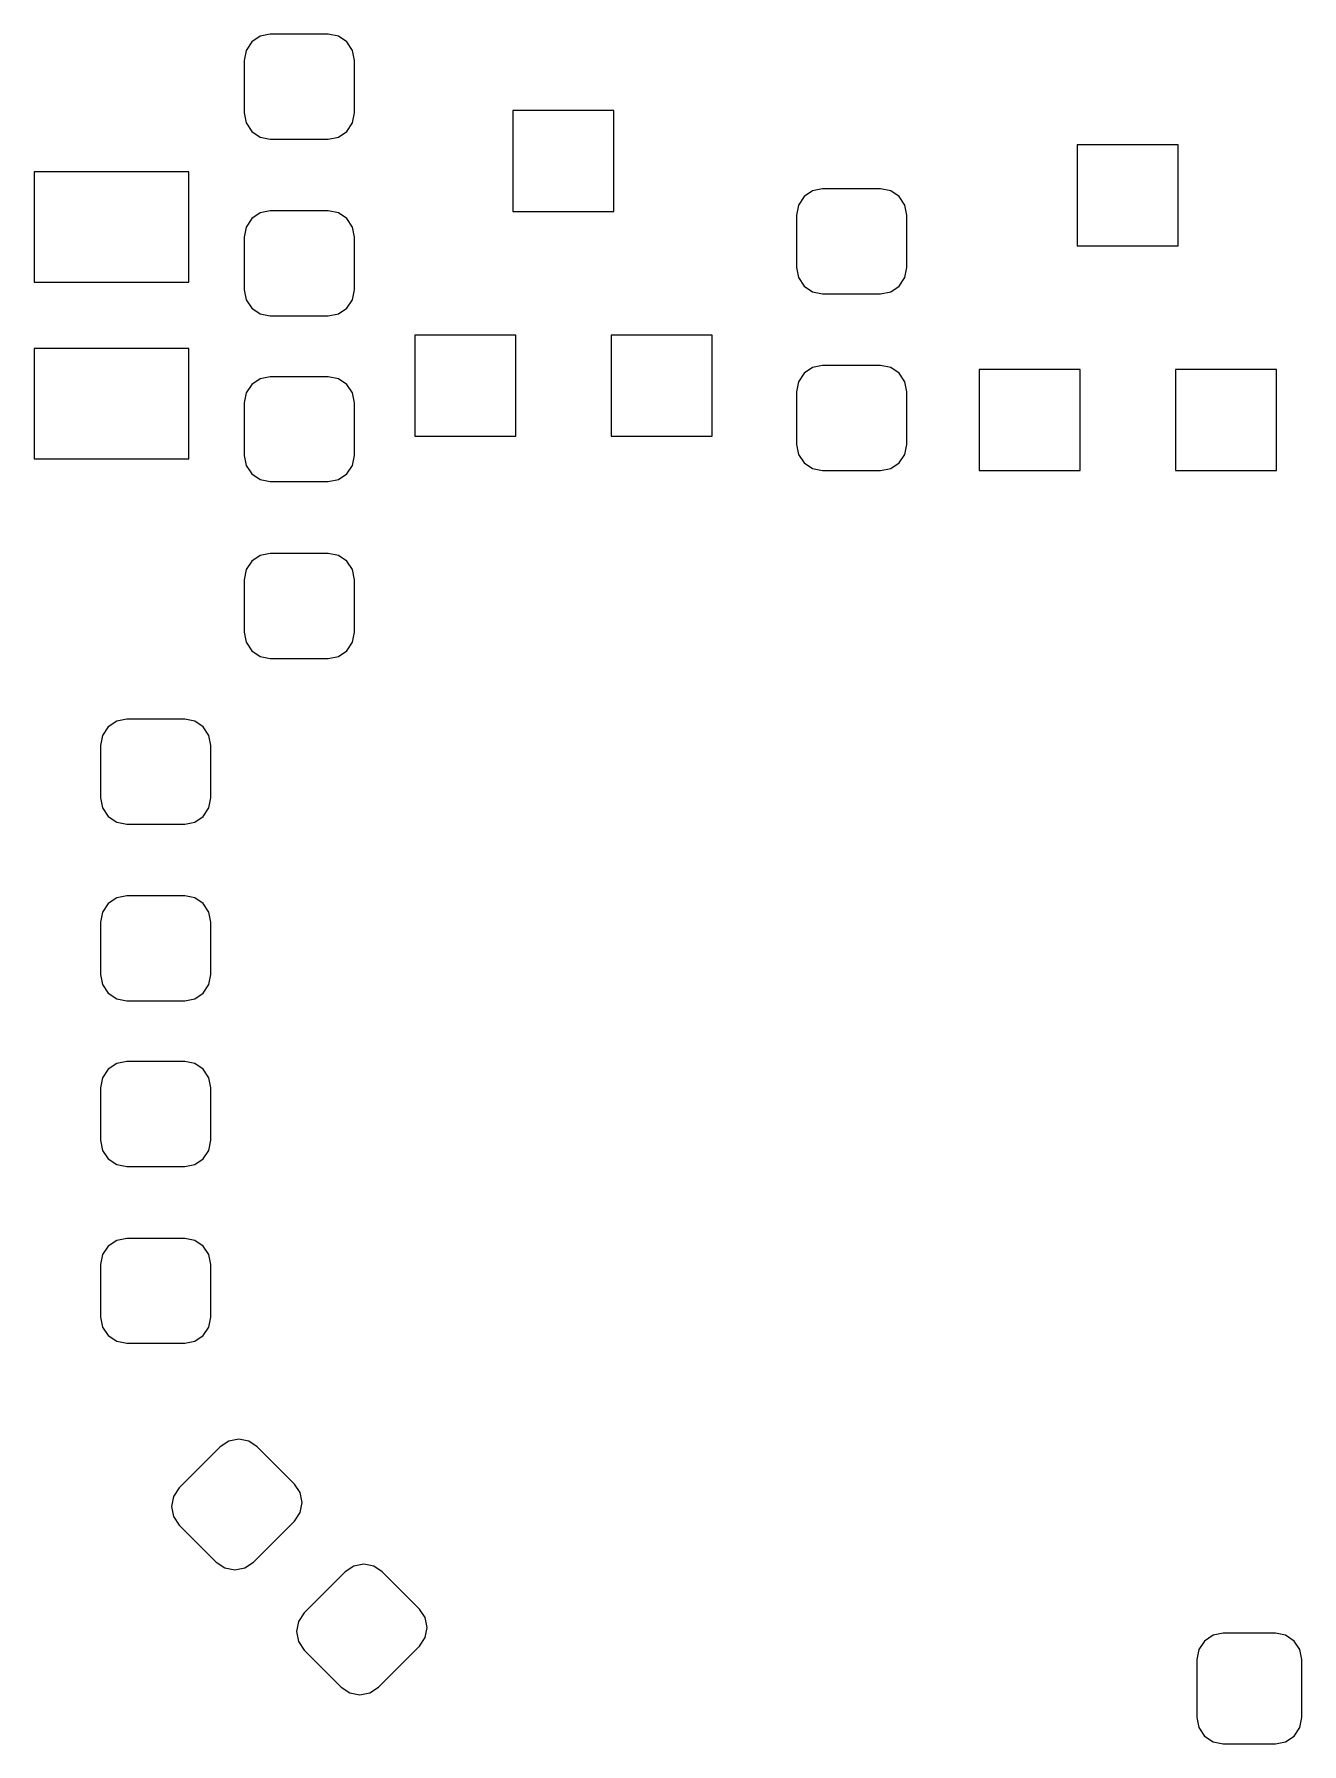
# Model space of a CAD drawing. Header units: millimetres. Extents: x -50 to 46, y -112 to 132.
# Drawn here: x 10.67 to 22.15, y 51.61 to 67.09 of the extents above; entities that cross this region are included whole.
import ezdxf

# ---------------------------------------------------------------- set-up
doc = ezdxf.new("R2010")
doc.units = ezdxf.units.MM
doc.header["$MEASUREMENT"] = 0
doc.layers.add('Layer 1', color=7, linetype='Continuous')

msp = doc.modelspace()

# ---------------------------------------------------------------- linework, layer by layer
at = {"layer": 'Layer 1', "lineweight": 9}
for points, knots in [([(13.3351, 67.0887), (13.3351, 67.0887), (13.426, 67.0706), (13.426, 67.0706), (13.426, 67.0706), (13.426, 67.0706), (13.503, 67.0191), (13.503, 67.0191), (13.503, 67.0191), (13.503, 67.0191), (13.5545, 66.9421), (13.5545, 66.9421), (13.5545, 66.9421), (13.5545, 66.9421), (13.5726, 66.8512), (13.5726, 66.8512), (13.5726, 66.8512), (13.5726, 66.8512), (13.5726, 66.3762), (13.5726, 66.3762), (13.5726, 66.3762), (13.5726, 66.3762), (13.5545, 66.2853), (13.5545, 66.2853), (13.5545, 66.2853), (13.5545, 66.2853), (13.503, 66.2083), (13.503, 66.2083), (13.503, 66.2083), (13.503, 66.2083), (13.426, 66.1568), (13.426, 66.1568), (13.426, 66.1568), (13.426, 66.1568), (13.3351, 66.1387), (13.3351, 66.1387), (13.3351, 66.1387), (13.3351, 66.1387), (12.8101, 66.1387), (12.8101, 66.1387), (12.8101, 66.1387), (12.8101, 66.1387), (12.7192, 66.1568), (12.7192, 66.1568), (12.7192, 66.1568), (12.7192, 66.1568), (12.6422, 66.2083), (12.6422, 66.2083), (12.6422, 66.2083), (12.6422, 66.2083), (12.5907, 66.2853), (12.5907, 66.2853), (12.5907, 66.2853), (12.5907, 66.2853), (12.5726, 66.3762), (12.5726, 66.3762), (12.5726, 66.3762), (12.5726, 66.3762), (12.5726, 66.8512), (12.5726, 66.8512), (12.5726, 66.8512), (12.5726, 66.8512), (12.5907, 66.9421), (12.5907, 66.9421), (12.5907, 66.9421), (12.5907, 66.9421), (12.6422, 67.0191), (12.6422, 67.0191), (12.6422, 67.0191), (12.6422, 67.0191), (12.7192, 67.0706), (12.7192, 67.0706), (12.7192, 67.0706), (12.7192, 67.0706), (12.8101, 67.0887), (12.8101, 67.0887), (12.8101, 67.0887), (12.8101, 67.0887), (13.3351, 67.0887), (13.3351, 67.0887)], [0, 0, 0, 0, 0.047619, 0.047619, 0.047619, 0.047619, 0.0952381, 0.0952381, 0.0952381, 0.0952381, 0.1428571, 0.1428571, 0.1428571, 0.1428571, 0.1904762, 0.1904762, 0.1904762, 0.1904762, 0.2380952, 0.2380952, 0.2380952, 0.2380952, 0.2857143, 0.2857143, 0.2857143, 0.2857143, 0.3333333, 0.3333333, 0.3333333, 0.3333333, 0.3809524, 0.3809524, 0.3809524, 0.3809524, 0.4285714, 0.4285714, 0.4285714, 0.4285714, 0.4761905, 0.4761905, 0.4761905, 0.4761905, 0.5238095, 0.5238095, 0.5238095, 0.5238095, 0.5714286, 0.5714286, 0.5714286, 0.5714286, 0.6190476, 0.6190476, 0.6190476, 0.6190476, 0.6666667, 0.6666667, 0.6666667, 0.6666667, 0.7142857, 0.7142857, 0.7142857, 0.7142857, 0.7619048, 0.7619048, 0.7619048, 0.7619048, 0.8095238, 0.8095238, 0.8095238, 0.8095238, 0.8571429, 0.8571429, 0.8571429, 0.8571429, 0.9047619, 0.9047619, 0.9047619, 0.9047619, 1, 1, 1, 1]), ([(15.9212, 66.3973), (15.9212, 66.3973), (15.9212, 65.4829), (15.9212, 65.4829), (15.9212, 65.4829), (15.9212, 65.4829), (15.0068, 65.4829), (15.0068, 65.4829), (15.0068, 65.4829), (15.0068, 65.4829), (15.0068, 66.3973), (15.0068, 66.3973), (15.0068, 66.3973), (15.0068, 66.3973), (15.9212, 66.3973), (15.9212, 66.3973)], [0, 0, 0, 0, 0.2, 0.2, 0.2, 0.2, 0.4, 0.4, 0.4, 0.4, 0.6, 0.6, 0.6, 0.6, 1, 1, 1, 1]), ([(21.0298, 66.0869), (21.0298, 66.0869), (21.0298, 65.1725), (21.0298, 65.1725), (21.0298, 65.1725), (21.0298, 65.1725), (20.1154, 65.1725), (20.1154, 65.1725), (20.1154, 65.1725), (20.1154, 65.1725), (20.1154, 66.0869), (20.1154, 66.0869), (20.1154, 66.0869), (20.1154, 66.0869), (21.0298, 66.0869), (21.0298, 66.0869)], [0, 0, 0, 0, 0.2, 0.2, 0.2, 0.2, 0.4, 0.4, 0.4, 0.4, 0.6, 0.6, 0.6, 0.6, 1, 1, 1, 1]), ([(12.0725, 65.8435), (12.0725, 65.8435), (12.0725, 64.8435), (12.0725, 64.8435), (12.0725, 64.8435), (12.0725, 64.8435), (10.6725, 64.8435), (10.6725, 64.8435), (10.6725, 64.8435), (10.6725, 64.8435), (10.6725, 65.8435), (10.6725, 65.8435), (10.6725, 65.8435), (10.6725, 65.8435), (12.0725, 65.8435), (12.0725, 65.8435)], [0, 0, 0, 0, 0.2, 0.2, 0.2, 0.2, 0.4, 0.4, 0.4, 0.4, 0.6, 0.6, 0.6, 0.6, 1, 1, 1, 1]), ([(17.8101, 64.7387), (17.8101, 64.7387), (17.7192, 64.7568), (17.7192, 64.7568), (17.7192, 64.7568), (17.7192, 64.7568), (17.6422, 64.8083), (17.6422, 64.8083), (17.6422, 64.8083), (17.6422, 64.8083), (17.5907, 64.8853), (17.5907, 64.8853), (17.5907, 64.8853), (17.5907, 64.8853), (17.5726, 64.9762), (17.5726, 64.9762), (17.5726, 64.9762), (17.5726, 64.9762), (17.5726, 65.4512), (17.5726, 65.4512), (17.5726, 65.4512), (17.5726, 65.4512), (17.5907, 65.5421), (17.5907, 65.5421), (17.5907, 65.5421), (17.5907, 65.5421), (17.6422, 65.6191), (17.6422, 65.6191), (17.6422, 65.6191), (17.6422, 65.6191), (17.7192, 65.6706), (17.7192, 65.6706), (17.7192, 65.6706), (17.7192, 65.6706), (17.8101, 65.6887), (17.8101, 65.6887), (17.8101, 65.6887), (17.8101, 65.6887), (18.3351, 65.6887), (18.3351, 65.6887), (18.3351, 65.6887), (18.3351, 65.6887), (18.426, 65.6706), (18.426, 65.6706), (18.426, 65.6706), (18.426, 65.6706), (18.503, 65.6191), (18.503, 65.6191), (18.503, 65.6191), (18.503, 65.6191), (18.5545, 65.5421), (18.5545, 65.5421), (18.5545, 65.5421), (18.5545, 65.5421), (18.5726, 65.4512), (18.5726, 65.4512), (18.5726, 65.4512), (18.5726, 65.4512), (18.5726, 64.9762), (18.5726, 64.9762), (18.5726, 64.9762), (18.5726, 64.9762), (18.5545, 64.8853), (18.5545, 64.8853), (18.5545, 64.8853), (18.5545, 64.8853), (18.503, 64.8083), (18.503, 64.8083), (18.503, 64.8083), (18.503, 64.8083), (18.426, 64.7568), (18.426, 64.7568), (18.426, 64.7568), (18.426, 64.7568), (18.3351, 64.7387), (18.3351, 64.7387), (18.3351, 64.7387), (18.3351, 64.7387), (17.8101, 64.7387), (17.8101, 64.7387)], [0, 0, 0, 0, 0.047619, 0.047619, 0.047619, 0.047619, 0.0952381, 0.0952381, 0.0952381, 0.0952381, 0.1428571, 0.1428571, 0.1428571, 0.1428571, 0.1904762, 0.1904762, 0.1904762, 0.1904762, 0.2380952, 0.2380952, 0.2380952, 0.2380952, 0.2857143, 0.2857143, 0.2857143, 0.2857143, 0.3333333, 0.3333333, 0.3333333, 0.3333333, 0.3809524, 0.3809524, 0.3809524, 0.3809524, 0.4285714, 0.4285714, 0.4285714, 0.4285714, 0.4761905, 0.4761905, 0.4761905, 0.4761905, 0.5238095, 0.5238095, 0.5238095, 0.5238095, 0.5714286, 0.5714286, 0.5714286, 0.5714286, 0.6190476, 0.6190476, 0.6190476, 0.6190476, 0.6666667, 0.6666667, 0.6666667, 0.6666667, 0.7142857, 0.7142857, 0.7142857, 0.7142857, 0.7619048, 0.7619048, 0.7619048, 0.7619048, 0.8095238, 0.8095238, 0.8095238, 0.8095238, 0.8571429, 0.8571429, 0.8571429, 0.8571429, 0.9047619, 0.9047619, 0.9047619, 0.9047619, 1, 1, 1, 1]), ([(13.3351, 65.4887), (13.3351, 65.4887), (13.426, 65.4706), (13.426, 65.4706), (13.426, 65.4706), (13.426, 65.4706), (13.503, 65.4191), (13.503, 65.4191), (13.503, 65.4191), (13.503, 65.4191), (13.5545, 65.3421), (13.5545, 65.3421), (13.5545, 65.3421), (13.5545, 65.3421), (13.5726, 65.2512), (13.5726, 65.2512), (13.5726, 65.2512), (13.5726, 65.2512), (13.5726, 64.7762), (13.5726, 64.7762), (13.5726, 64.7762), (13.5726, 64.7762), (13.5545, 64.6853), (13.5545, 64.6853), (13.5545, 64.6853), (13.5545, 64.6853), (13.503, 64.6083), (13.503, 64.6083), (13.503, 64.6083), (13.503, 64.6083), (13.426, 64.5568), (13.426, 64.5568), (13.426, 64.5568), (13.426, 64.5568), (13.3351, 64.5387), (13.3351, 64.5387), (13.3351, 64.5387), (13.3351, 64.5387), (12.8101, 64.5387), (12.8101, 64.5387), (12.8101, 64.5387), (12.8101, 64.5387), (12.7192, 64.5568), (12.7192, 64.5568), (12.7192, 64.5568), (12.7192, 64.5568), (12.6422, 64.6083), (12.6422, 64.6083), (12.6422, 64.6083), (12.6422, 64.6083), (12.5907, 64.6853), (12.5907, 64.6853), (12.5907, 64.6853), (12.5907, 64.6853), (12.5726, 64.7762), (12.5726, 64.7762), (12.5726, 64.7762), (12.5726, 64.7762), (12.5726, 65.2512), (12.5726, 65.2512), (12.5726, 65.2512), (12.5726, 65.2512), (12.5907, 65.3421), (12.5907, 65.3421), (12.5907, 65.3421), (12.5907, 65.3421), (12.6422, 65.4191), (12.6422, 65.4191), (12.6422, 65.4191), (12.6422, 65.4191), (12.7192, 65.4706), (12.7192, 65.4706), (12.7192, 65.4706), (12.7192, 65.4706), (12.8101, 65.4887), (12.8101, 65.4887), (12.8101, 65.4887), (12.8101, 65.4887), (13.3351, 65.4887), (13.3351, 65.4887)], [0, 0, 0, 0, 0.047619, 0.047619, 0.047619, 0.047619, 0.0952381, 0.0952381, 0.0952381, 0.0952381, 0.1428571, 0.1428571, 0.1428571, 0.1428571, 0.1904762, 0.1904762, 0.1904762, 0.1904762, 0.2380952, 0.2380952, 0.2380952, 0.2380952, 0.2857143, 0.2857143, 0.2857143, 0.2857143, 0.3333333, 0.3333333, 0.3333333, 0.3333333, 0.3809524, 0.3809524, 0.3809524, 0.3809524, 0.4285714, 0.4285714, 0.4285714, 0.4285714, 0.4761905, 0.4761905, 0.4761905, 0.4761905, 0.5238095, 0.5238095, 0.5238095, 0.5238095, 0.5714286, 0.5714286, 0.5714286, 0.5714286, 0.6190476, 0.6190476, 0.6190476, 0.6190476, 0.6666667, 0.6666667, 0.6666667, 0.6666667, 0.7142857, 0.7142857, 0.7142857, 0.7142857, 0.7619048, 0.7619048, 0.7619048, 0.7619048, 0.8095238, 0.8095238, 0.8095238, 0.8095238, 0.8571429, 0.8571429, 0.8571429, 0.8571429, 0.9047619, 0.9047619, 0.9047619, 0.9047619, 1, 1, 1, 1]), ([(12.0725, 64.2435), (12.0725, 64.2435), (12.0725, 63.2435), (12.0725, 63.2435), (12.0725, 63.2435), (12.0725, 63.2435), (10.6725, 63.2435), (10.6725, 63.2435), (10.6725, 63.2435), (10.6725, 63.2435), (10.6725, 64.2435), (10.6725, 64.2435), (10.6725, 64.2435), (10.6725, 64.2435), (12.0725, 64.2435), (12.0725, 64.2435)], [0, 0, 0, 0, 0.2, 0.2, 0.2, 0.2, 0.4, 0.4, 0.4, 0.4, 0.6, 0.6, 0.6, 0.6, 1, 1, 1, 1]), ([(15.0322, 64.3653), (15.0322, 64.3653), (15.0322, 63.4509), (15.0322, 63.4509), (15.0322, 63.4509), (15.0322, 63.4509), (14.1178, 63.4509), (14.1178, 63.4509), (14.1178, 63.4509), (14.1178, 63.4509), (14.1178, 64.3653), (14.1178, 64.3653), (14.1178, 64.3653), (14.1178, 64.3653), (15.0322, 64.3653), (15.0322, 64.3653)], [0, 0, 0, 0, 0.2, 0.2, 0.2, 0.2, 0.4, 0.4, 0.4, 0.4, 0.6, 0.6, 0.6, 0.6, 1, 1, 1, 1]), ([(16.8102, 64.3653), (16.8102, 64.3653), (16.8102, 63.4509), (16.8102, 63.4509), (16.8102, 63.4509), (16.8102, 63.4509), (15.8958, 63.4509), (15.8958, 63.4509), (15.8958, 63.4509), (15.8958, 63.4509), (15.8958, 64.3653), (15.8958, 64.3653), (15.8958, 64.3653), (15.8958, 64.3653), (16.8102, 64.3653), (16.8102, 64.3653)], [0, 0, 0, 0, 0.2, 0.2, 0.2, 0.2, 0.4, 0.4, 0.4, 0.4, 0.6, 0.6, 0.6, 0.6, 1, 1, 1, 1]), ([(17.8101, 63.1387), (17.8101, 63.1387), (17.7192, 63.1568), (17.7192, 63.1568), (17.7192, 63.1568), (17.7192, 63.1568), (17.6422, 63.2083), (17.6422, 63.2083), (17.6422, 63.2083), (17.6422, 63.2083), (17.5907, 63.2853), (17.5907, 63.2853), (17.5907, 63.2853), (17.5907, 63.2853), (17.5726, 63.3762), (17.5726, 63.3762), (17.5726, 63.3762), (17.5726, 63.3762), (17.5726, 63.8512), (17.5726, 63.8512), (17.5726, 63.8512), (17.5726, 63.8512), (17.5907, 63.9421), (17.5907, 63.9421), (17.5907, 63.9421), (17.5907, 63.9421), (17.6422, 64.0191), (17.6422, 64.0191), (17.6422, 64.0191), (17.6422, 64.0191), (17.7192, 64.0706), (17.7192, 64.0706), (17.7192, 64.0706), (17.7192, 64.0706), (17.8101, 64.0887), (17.8101, 64.0887), (17.8101, 64.0887), (17.8101, 64.0887), (18.3351, 64.0887), (18.3351, 64.0887), (18.3351, 64.0887), (18.3351, 64.0887), (18.426, 64.0706), (18.426, 64.0706), (18.426, 64.0706), (18.426, 64.0706), (18.503, 64.0191), (18.503, 64.0191), (18.503, 64.0191), (18.503, 64.0191), (18.5545, 63.9421), (18.5545, 63.9421), (18.5545, 63.9421), (18.5545, 63.9421), (18.5726, 63.8512), (18.5726, 63.8512), (18.5726, 63.8512), (18.5726, 63.8512), (18.5726, 63.3762), (18.5726, 63.3762), (18.5726, 63.3762), (18.5726, 63.3762), (18.5545, 63.2853), (18.5545, 63.2853), (18.5545, 63.2853), (18.5545, 63.2853), (18.503, 63.2083), (18.503, 63.2083), (18.503, 63.2083), (18.503, 63.2083), (18.426, 63.1568), (18.426, 63.1568), (18.426, 63.1568), (18.426, 63.1568), (18.3351, 63.1387), (18.3351, 63.1387), (18.3351, 63.1387), (18.3351, 63.1387), (17.8101, 63.1387), (17.8101, 63.1387)], [0, 0, 0, 0, 0.047619, 0.047619, 0.047619, 0.047619, 0.0952381, 0.0952381, 0.0952381, 0.0952381, 0.1428571, 0.1428571, 0.1428571, 0.1428571, 0.1904762, 0.1904762, 0.1904762, 0.1904762, 0.2380952, 0.2380952, 0.2380952, 0.2380952, 0.2857143, 0.2857143, 0.2857143, 0.2857143, 0.3333333, 0.3333333, 0.3333333, 0.3333333, 0.3809524, 0.3809524, 0.3809524, 0.3809524, 0.4285714, 0.4285714, 0.4285714, 0.4285714, 0.4761905, 0.4761905, 0.4761905, 0.4761905, 0.5238095, 0.5238095, 0.5238095, 0.5238095, 0.5714286, 0.5714286, 0.5714286, 0.5714286, 0.6190476, 0.6190476, 0.6190476, 0.6190476, 0.6666667, 0.6666667, 0.6666667, 0.6666667, 0.7142857, 0.7142857, 0.7142857, 0.7142857, 0.7619048, 0.7619048, 0.7619048, 0.7619048, 0.8095238, 0.8095238, 0.8095238, 0.8095238, 0.8571429, 0.8571429, 0.8571429, 0.8571429, 0.9047619, 0.9047619, 0.9047619, 0.9047619, 1, 1, 1, 1]), ([(12.8101, 63.0387), (12.8101, 63.0387), (12.7192, 63.0568), (12.7192, 63.0568), (12.7192, 63.0568), (12.7192, 63.0568), (12.6422, 63.1083), (12.6422, 63.1083), (12.6422, 63.1083), (12.6422, 63.1083), (12.5907, 63.1853), (12.5907, 63.1853), (12.5907, 63.1853), (12.5907, 63.1853), (12.5726, 63.2762), (12.5726, 63.2762), (12.5726, 63.2762), (12.5726, 63.2762), (12.5726, 63.7512), (12.5726, 63.7512), (12.5726, 63.7512), (12.5726, 63.7512), (12.5907, 63.8421), (12.5907, 63.8421), (12.5907, 63.8421), (12.5907, 63.8421), (12.6422, 63.9191), (12.6422, 63.9191), (12.6422, 63.9191), (12.6422, 63.9191), (12.7192, 63.9706), (12.7192, 63.9706), (12.7192, 63.9706), (12.7192, 63.9706), (12.8101, 63.9887), (12.8101, 63.9887), (12.8101, 63.9887), (12.8101, 63.9887), (13.3351, 63.9887), (13.3351, 63.9887), (13.3351, 63.9887), (13.3351, 63.9887), (13.426, 63.9706), (13.426, 63.9706), (13.426, 63.9706), (13.426, 63.9706), (13.503, 63.9191), (13.503, 63.9191), (13.503, 63.9191), (13.503, 63.9191), (13.5545, 63.8421), (13.5545, 63.8421), (13.5545, 63.8421), (13.5545, 63.8421), (13.5726, 63.7512), (13.5726, 63.7512), (13.5726, 63.7512), (13.5726, 63.7512), (13.5726, 63.2762), (13.5726, 63.2762), (13.5726, 63.2762), (13.5726, 63.2762), (13.5545, 63.1853), (13.5545, 63.1853), (13.5545, 63.1853), (13.5545, 63.1853), (13.503, 63.1083), (13.503, 63.1083), (13.503, 63.1083), (13.503, 63.1083), (13.426, 63.0568), (13.426, 63.0568), (13.426, 63.0568), (13.426, 63.0568), (13.3351, 63.0387), (13.3351, 63.0387), (13.3351, 63.0387), (13.3351, 63.0387), (12.8101, 63.0387), (12.8101, 63.0387)], [0, 0, 0, 0, 0.047619, 0.047619, 0.047619, 0.047619, 0.0952381, 0.0952381, 0.0952381, 0.0952381, 0.1428571, 0.1428571, 0.1428571, 0.1428571, 0.1904762, 0.1904762, 0.1904762, 0.1904762, 0.2380952, 0.2380952, 0.2380952, 0.2380952, 0.2857143, 0.2857143, 0.2857143, 0.2857143, 0.3333333, 0.3333333, 0.3333333, 0.3333333, 0.3809524, 0.3809524, 0.3809524, 0.3809524, 0.4285714, 0.4285714, 0.4285714, 0.4285714, 0.4761905, 0.4761905, 0.4761905, 0.4761905, 0.5238095, 0.5238095, 0.5238095, 0.5238095, 0.5714286, 0.5714286, 0.5714286, 0.5714286, 0.6190476, 0.6190476, 0.6190476, 0.6190476, 0.6666667, 0.6666667, 0.6666667, 0.6666667, 0.7142857, 0.7142857, 0.7142857, 0.7142857, 0.7619048, 0.7619048, 0.7619048, 0.7619048, 0.8095238, 0.8095238, 0.8095238, 0.8095238, 0.8571429, 0.8571429, 0.8571429, 0.8571429, 0.9047619, 0.9047619, 0.9047619, 0.9047619, 1, 1, 1, 1]), ([(20.1408, 64.0549), (20.1408, 64.0549), (20.1408, 63.1405), (20.1408, 63.1405), (20.1408, 63.1405), (20.1408, 63.1405), (19.2264, 63.1405), (19.2264, 63.1405), (19.2264, 63.1405), (19.2264, 63.1405), (19.2264, 64.0549), (19.2264, 64.0549), (19.2264, 64.0549), (19.2264, 64.0549), (20.1408, 64.0549), (20.1408, 64.0549)], [0, 0, 0, 0, 0.2, 0.2, 0.2, 0.2, 0.4, 0.4, 0.4, 0.4, 0.6, 0.6, 0.6, 0.6, 1, 1, 1, 1]), ([(21.9188, 64.0549), (21.9188, 64.0549), (21.9188, 63.1405), (21.9188, 63.1405), (21.9188, 63.1405), (21.9188, 63.1405), (21.0044, 63.1405), (21.0044, 63.1405), (21.0044, 63.1405), (21.0044, 63.1405), (21.0044, 64.0549), (21.0044, 64.0549), (21.0044, 64.0549), (21.0044, 64.0549), (21.9188, 64.0549), (21.9188, 64.0549)], [0, 0, 0, 0, 0.2, 0.2, 0.2, 0.2, 0.4, 0.4, 0.4, 0.4, 0.6, 0.6, 0.6, 0.6, 1, 1, 1, 1]), ([(12.8101, 61.4387), (12.8101, 61.4387), (12.7192, 61.4568), (12.7192, 61.4568), (12.7192, 61.4568), (12.7192, 61.4568), (12.6422, 61.5083), (12.6422, 61.5083), (12.6422, 61.5083), (12.6422, 61.5083), (12.5907, 61.5853), (12.5907, 61.5853), (12.5907, 61.5853), (12.5907, 61.5853), (12.5726, 61.6762), (12.5726, 61.6762), (12.5726, 61.6762), (12.5726, 61.6762), (12.5726, 62.1512), (12.5726, 62.1512), (12.5726, 62.1512), (12.5726, 62.1512), (12.5907, 62.2421), (12.5907, 62.2421), (12.5907, 62.2421), (12.5907, 62.2421), (12.6422, 62.3191), (12.6422, 62.3191), (12.6422, 62.3191), (12.6422, 62.3191), (12.7192, 62.3706), (12.7192, 62.3706), (12.7192, 62.3706), (12.7192, 62.3706), (12.8101, 62.3887), (12.8101, 62.3887), (12.8101, 62.3887), (12.8101, 62.3887), (13.3351, 62.3887), (13.3351, 62.3887), (13.3351, 62.3887), (13.3351, 62.3887), (13.426, 62.3706), (13.426, 62.3706), (13.426, 62.3706), (13.426, 62.3706), (13.503, 62.3191), (13.503, 62.3191), (13.503, 62.3191), (13.503, 62.3191), (13.5545, 62.2421), (13.5545, 62.2421), (13.5545, 62.2421), (13.5545, 62.2421), (13.5726, 62.1512), (13.5726, 62.1512), (13.5726, 62.1512), (13.5726, 62.1512), (13.5726, 61.6762), (13.5726, 61.6762), (13.5726, 61.6762), (13.5726, 61.6762), (13.5545, 61.5853), (13.5545, 61.5853), (13.5545, 61.5853), (13.5545, 61.5853), (13.503, 61.5083), (13.503, 61.5083), (13.503, 61.5083), (13.503, 61.5083), (13.426, 61.4568), (13.426, 61.4568), (13.426, 61.4568), (13.426, 61.4568), (13.3351, 61.4387), (13.3351, 61.4387), (13.3351, 61.4387), (13.3351, 61.4387), (12.8101, 61.4387), (12.8101, 61.4387)], [0, 0, 0, 0, 0.047619, 0.047619, 0.047619, 0.047619, 0.0952381, 0.0952381, 0.0952381, 0.0952381, 0.1428571, 0.1428571, 0.1428571, 0.1428571, 0.1904762, 0.1904762, 0.1904762, 0.1904762, 0.2380952, 0.2380952, 0.2380952, 0.2380952, 0.2857143, 0.2857143, 0.2857143, 0.2857143, 0.3333333, 0.3333333, 0.3333333, 0.3333333, 0.3809524, 0.3809524, 0.3809524, 0.3809524, 0.4285714, 0.4285714, 0.4285714, 0.4285714, 0.4761905, 0.4761905, 0.4761905, 0.4761905, 0.5238095, 0.5238095, 0.5238095, 0.5238095, 0.5714286, 0.5714286, 0.5714286, 0.5714286, 0.6190476, 0.6190476, 0.6190476, 0.6190476, 0.6666667, 0.6666667, 0.6666667, 0.6666667, 0.7142857, 0.7142857, 0.7142857, 0.7142857, 0.7619048, 0.7619048, 0.7619048, 0.7619048, 0.8095238, 0.8095238, 0.8095238, 0.8095238, 0.8571429, 0.8571429, 0.8571429, 0.8571429, 0.9047619, 0.9047619, 0.9047619, 0.9047619, 1, 1, 1, 1]), ([(12.0351, 60.8887), (12.0351, 60.8887), (12.126, 60.8706), (12.126, 60.8706), (12.126, 60.8706), (12.126, 60.8706), (12.203, 60.8191), (12.203, 60.8191), (12.203, 60.8191), (12.203, 60.8191), (12.2545, 60.7421), (12.2545, 60.7421), (12.2545, 60.7421), (12.2545, 60.7421), (12.2726, 60.6512), (12.2726, 60.6512), (12.2726, 60.6512), (12.2726, 60.6512), (12.2726, 60.1762), (12.2726, 60.1762), (12.2726, 60.1762), (12.2726, 60.1762), (12.2545, 60.0853), (12.2545, 60.0853), (12.2545, 60.0853), (12.2545, 60.0853), (12.203, 60.0083), (12.203, 60.0083), (12.203, 60.0083), (12.203, 60.0083), (12.126, 59.9568), (12.126, 59.9568), (12.126, 59.9568), (12.126, 59.9568), (12.0351, 59.9387), (12.0351, 59.9387), (12.0351, 59.9387), (12.0351, 59.9387), (11.5101, 59.9387), (11.5101, 59.9387), (11.5101, 59.9387), (11.5101, 59.9387), (11.4192, 59.9568), (11.4192, 59.9568), (11.4192, 59.9568), (11.4192, 59.9568), (11.3422, 60.0083), (11.3422, 60.0083), (11.3422, 60.0083), (11.3422, 60.0083), (11.2907, 60.0853), (11.2907, 60.0853), (11.2907, 60.0853), (11.2907, 60.0853), (11.2726, 60.1762), (11.2726, 60.1762), (11.2726, 60.1762), (11.2726, 60.1762), (11.2726, 60.6512), (11.2726, 60.6512), (11.2726, 60.6512), (11.2726, 60.6512), (11.2907, 60.7421), (11.2907, 60.7421), (11.2907, 60.7421), (11.2907, 60.7421), (11.3422, 60.8191), (11.3422, 60.8191), (11.3422, 60.8191), (11.3422, 60.8191), (11.4192, 60.8706), (11.4192, 60.8706), (11.4192, 60.8706), (11.4192, 60.8706), (11.5101, 60.8887), (11.5101, 60.8887), (11.5101, 60.8887), (11.5101, 60.8887), (12.0351, 60.8887), (12.0351, 60.8887)], [0, 0, 0, 0, 0.047619, 0.047619, 0.047619, 0.047619, 0.0952381, 0.0952381, 0.0952381, 0.0952381, 0.1428571, 0.1428571, 0.1428571, 0.1428571, 0.1904762, 0.1904762, 0.1904762, 0.1904762, 0.2380952, 0.2380952, 0.2380952, 0.2380952, 0.2857143, 0.2857143, 0.2857143, 0.2857143, 0.3333333, 0.3333333, 0.3333333, 0.3333333, 0.3809524, 0.3809524, 0.3809524, 0.3809524, 0.4285714, 0.4285714, 0.4285714, 0.4285714, 0.4761905, 0.4761905, 0.4761905, 0.4761905, 0.5238095, 0.5238095, 0.5238095, 0.5238095, 0.5714286, 0.5714286, 0.5714286, 0.5714286, 0.6190476, 0.6190476, 0.6190476, 0.6190476, 0.6666667, 0.6666667, 0.6666667, 0.6666667, 0.7142857, 0.7142857, 0.7142857, 0.7142857, 0.7619048, 0.7619048, 0.7619048, 0.7619048, 0.8095238, 0.8095238, 0.8095238, 0.8095238, 0.8571429, 0.8571429, 0.8571429, 0.8571429, 0.9047619, 0.9047619, 0.9047619, 0.9047619, 1, 1, 1, 1]), ([(12.0351, 59.2887), (12.0351, 59.2887), (12.126, 59.2706), (12.126, 59.2706), (12.126, 59.2706), (12.126, 59.2706), (12.203, 59.2191), (12.203, 59.2191), (12.203, 59.2191), (12.203, 59.2191), (12.2545, 59.1421), (12.2545, 59.1421), (12.2545, 59.1421), (12.2545, 59.1421), (12.2726, 59.0512), (12.2726, 59.0512), (12.2726, 59.0512), (12.2726, 59.0512), (12.2726, 58.5762), (12.2726, 58.5762), (12.2726, 58.5762), (12.2726, 58.5762), (12.2545, 58.4853), (12.2545, 58.4853), (12.2545, 58.4853), (12.2545, 58.4853), (12.203, 58.4083), (12.203, 58.4083), (12.203, 58.4083), (12.203, 58.4083), (12.126, 58.3568), (12.126, 58.3568), (12.126, 58.3568), (12.126, 58.3568), (12.0351, 58.3387), (12.0351, 58.3387), (12.0351, 58.3387), (12.0351, 58.3387), (11.5101, 58.3387), (11.5101, 58.3387), (11.5101, 58.3387), (11.5101, 58.3387), (11.4192, 58.3568), (11.4192, 58.3568), (11.4192, 58.3568), (11.4192, 58.3568), (11.3422, 58.4083), (11.3422, 58.4083), (11.3422, 58.4083), (11.3422, 58.4083), (11.2907, 58.4853), (11.2907, 58.4853), (11.2907, 58.4853), (11.2907, 58.4853), (11.2726, 58.5762), (11.2726, 58.5762), (11.2726, 58.5762), (11.2726, 58.5762), (11.2726, 59.0512), (11.2726, 59.0512), (11.2726, 59.0512), (11.2726, 59.0512), (11.2907, 59.1421), (11.2907, 59.1421), (11.2907, 59.1421), (11.2907, 59.1421), (11.3422, 59.2191), (11.3422, 59.2191), (11.3422, 59.2191), (11.3422, 59.2191), (11.4192, 59.2706), (11.4192, 59.2706), (11.4192, 59.2706), (11.4192, 59.2706), (11.5101, 59.2887), (11.5101, 59.2887), (11.5101, 59.2887), (11.5101, 59.2887), (12.0351, 59.2887), (12.0351, 59.2887)], [0, 0, 0, 0, 0.047619, 0.047619, 0.047619, 0.047619, 0.0952381, 0.0952381, 0.0952381, 0.0952381, 0.1428571, 0.1428571, 0.1428571, 0.1428571, 0.1904762, 0.1904762, 0.1904762, 0.1904762, 0.2380952, 0.2380952, 0.2380952, 0.2380952, 0.2857143, 0.2857143, 0.2857143, 0.2857143, 0.3333333, 0.3333333, 0.3333333, 0.3333333, 0.3809524, 0.3809524, 0.3809524, 0.3809524, 0.4285714, 0.4285714, 0.4285714, 0.4285714, 0.4761905, 0.4761905, 0.4761905, 0.4761905, 0.5238095, 0.5238095, 0.5238095, 0.5238095, 0.5714286, 0.5714286, 0.5714286, 0.5714286, 0.6190476, 0.6190476, 0.6190476, 0.6190476, 0.6666667, 0.6666667, 0.6666667, 0.6666667, 0.7142857, 0.7142857, 0.7142857, 0.7142857, 0.7619048, 0.7619048, 0.7619048, 0.7619048, 0.8095238, 0.8095238, 0.8095238, 0.8095238, 0.8571429, 0.8571429, 0.8571429, 0.8571429, 0.9047619, 0.9047619, 0.9047619, 0.9047619, 1, 1, 1, 1]), ([(11.5101, 56.8387), (11.5101, 56.8387), (11.4192, 56.8568), (11.4192, 56.8568), (11.4192, 56.8568), (11.4192, 56.8568), (11.3422, 56.9083), (11.3422, 56.9083), (11.3422, 56.9083), (11.3422, 56.9083), (11.2907, 56.9853), (11.2907, 56.9853), (11.2907, 56.9853), (11.2907, 56.9853), (11.2726, 57.0762), (11.2726, 57.0762), (11.2726, 57.0762), (11.2726, 57.0762), (11.2726, 57.5512), (11.2726, 57.5512), (11.2726, 57.5512), (11.2726, 57.5512), (11.2907, 57.6421), (11.2907, 57.6421), (11.2907, 57.6421), (11.2907, 57.6421), (11.3422, 57.7191), (11.3422, 57.7191), (11.3422, 57.7191), (11.3422, 57.7191), (11.4192, 57.7706), (11.4192, 57.7706), (11.4192, 57.7706), (11.4192, 57.7706), (11.5101, 57.7887), (11.5101, 57.7887), (11.5101, 57.7887), (11.5101, 57.7887), (12.0351, 57.7887), (12.0351, 57.7887), (12.0351, 57.7887), (12.0351, 57.7887), (12.126, 57.7706), (12.126, 57.7706), (12.126, 57.7706), (12.126, 57.7706), (12.203, 57.7191), (12.203, 57.7191), (12.203, 57.7191), (12.203, 57.7191), (12.2545, 57.6421), (12.2545, 57.6421), (12.2545, 57.6421), (12.2545, 57.6421), (12.2726, 57.5512), (12.2726, 57.5512), (12.2726, 57.5512), (12.2726, 57.5512), (12.2726, 57.0762), (12.2726, 57.0762), (12.2726, 57.0762), (12.2726, 57.0762), (12.2545, 56.9853), (12.2545, 56.9853), (12.2545, 56.9853), (12.2545, 56.9853), (12.203, 56.9083), (12.203, 56.9083), (12.203, 56.9083), (12.203, 56.9083), (12.126, 56.8568), (12.126, 56.8568), (12.126, 56.8568), (12.126, 56.8568), (12.0351, 56.8387), (12.0351, 56.8387), (12.0351, 56.8387), (12.0351, 56.8387), (11.5101, 56.8387), (11.5101, 56.8387)], [0, 0, 0, 0, 0.047619, 0.047619, 0.047619, 0.047619, 0.0952381, 0.0952381, 0.0952381, 0.0952381, 0.1428571, 0.1428571, 0.1428571, 0.1428571, 0.1904762, 0.1904762, 0.1904762, 0.1904762, 0.2380952, 0.2380952, 0.2380952, 0.2380952, 0.2857143, 0.2857143, 0.2857143, 0.2857143, 0.3333333, 0.3333333, 0.3333333, 0.3333333, 0.3809524, 0.3809524, 0.3809524, 0.3809524, 0.4285714, 0.4285714, 0.4285714, 0.4285714, 0.4761905, 0.4761905, 0.4761905, 0.4761905, 0.5238095, 0.5238095, 0.5238095, 0.5238095, 0.5714286, 0.5714286, 0.5714286, 0.5714286, 0.6190476, 0.6190476, 0.6190476, 0.6190476, 0.6666667, 0.6666667, 0.6666667, 0.6666667, 0.7142857, 0.7142857, 0.7142857, 0.7142857, 0.7619048, 0.7619048, 0.7619048, 0.7619048, 0.8095238, 0.8095238, 0.8095238, 0.8095238, 0.8571429, 0.8571429, 0.8571429, 0.8571429, 0.9047619, 0.9047619, 0.9047619, 0.9047619, 1, 1, 1, 1]), ([(11.5101, 55.2387), (11.5101, 55.2387), (11.4192, 55.2568), (11.4192, 55.2568), (11.4192, 55.2568), (11.4192, 55.2568), (11.3422, 55.3083), (11.3422, 55.3083), (11.3422, 55.3083), (11.3422, 55.3083), (11.2907, 55.3853), (11.2907, 55.3853), (11.2907, 55.3853), (11.2907, 55.3853), (11.2726, 55.4762), (11.2726, 55.4762), (11.2726, 55.4762), (11.2726, 55.4762), (11.2726, 55.9512), (11.2726, 55.9512), (11.2726, 55.9512), (11.2726, 55.9512), (11.2907, 56.0421), (11.2907, 56.0421), (11.2907, 56.0421), (11.2907, 56.0421), (11.3422, 56.1191), (11.3422, 56.1191), (11.3422, 56.1191), (11.3422, 56.1191), (11.4192, 56.1706), (11.4192, 56.1706), (11.4192, 56.1706), (11.4192, 56.1706), (11.5101, 56.1887), (11.5101, 56.1887), (11.5101, 56.1887), (11.5101, 56.1887), (12.0351, 56.1887), (12.0351, 56.1887), (12.0351, 56.1887), (12.0351, 56.1887), (12.126, 56.1706), (12.126, 56.1706), (12.126, 56.1706), (12.126, 56.1706), (12.203, 56.1191), (12.203, 56.1191), (12.203, 56.1191), (12.203, 56.1191), (12.2545, 56.0421), (12.2545, 56.0421), (12.2545, 56.0421), (12.2545, 56.0421), (12.2726, 55.9512), (12.2726, 55.9512), (12.2726, 55.9512), (12.2726, 55.9512), (12.2726, 55.4762), (12.2726, 55.4762), (12.2726, 55.4762), (12.2726, 55.4762), (12.2545, 55.3853), (12.2545, 55.3853), (12.2545, 55.3853), (12.2545, 55.3853), (12.203, 55.3083), (12.203, 55.3083), (12.203, 55.3083), (12.203, 55.3083), (12.126, 55.2568), (12.126, 55.2568), (12.126, 55.2568), (12.126, 55.2568), (12.0351, 55.2387), (12.0351, 55.2387), (12.0351, 55.2387), (12.0351, 55.2387), (11.5101, 55.2387), (11.5101, 55.2387)], [0, 0, 0, 0, 0.047619, 0.047619, 0.047619, 0.047619, 0.0952381, 0.0952381, 0.0952381, 0.0952381, 0.1428571, 0.1428571, 0.1428571, 0.1428571, 0.1904762, 0.1904762, 0.1904762, 0.1904762, 0.2380952, 0.2380952, 0.2380952, 0.2380952, 0.2857143, 0.2857143, 0.2857143, 0.2857143, 0.3333333, 0.3333333, 0.3333333, 0.3333333, 0.3809524, 0.3809524, 0.3809524, 0.3809524, 0.4285714, 0.4285714, 0.4285714, 0.4285714, 0.4761905, 0.4761905, 0.4761905, 0.4761905, 0.5238095, 0.5238095, 0.5238095, 0.5238095, 0.5714286, 0.5714286, 0.5714286, 0.5714286, 0.6190476, 0.6190476, 0.6190476, 0.6190476, 0.6666667, 0.6666667, 0.6666667, 0.6666667, 0.7142857, 0.7142857, 0.7142857, 0.7142857, 0.7619048, 0.7619048, 0.7619048, 0.7619048, 0.8095238, 0.8095238, 0.8095238, 0.8095238, 0.8571429, 0.8571429, 0.8571429, 0.8571429, 0.9047619, 0.9047619, 0.9047619, 0.9047619, 1, 1, 1, 1]), ([(12.3567, 54.3009), (12.3567, 54.3009), (12.4337, 54.3524), (12.4337, 54.3524), (12.4337, 54.3524), (12.4337, 54.3524), (12.5246, 54.3704), (12.5246, 54.3704), (12.5246, 54.3704), (12.5246, 54.3704), (12.6155, 54.3524), (12.6155, 54.3524), (12.6155, 54.3524), (12.6155, 54.3524), (12.6925, 54.3009), (12.6925, 54.3009), (12.6925, 54.3009), (12.6925, 54.3009), (13.0284, 53.965), (13.0284, 53.965), (13.0284, 53.965), (13.0284, 53.965), (13.0799, 53.888), (13.0799, 53.888), (13.0799, 53.888), (13.0799, 53.888), (13.098, 53.7971), (13.098, 53.7971), (13.098, 53.7971), (13.098, 53.7971), (13.0799, 53.7062), (13.0799, 53.7062), (13.0799, 53.7062), (13.0799, 53.7062), (13.0284, 53.6291), (13.0284, 53.6291), (13.0284, 53.6291), (13.0284, 53.6291), (12.6572, 53.2579), (12.6572, 53.2579), (12.6572, 53.2579), (12.6572, 53.2579), (12.5801, 53.2064), (12.5801, 53.2064), (12.5801, 53.2064), (12.5801, 53.2064), (12.4892, 53.1883), (12.4892, 53.1883), (12.4892, 53.1883), (12.4892, 53.1883), (12.3984, 53.2064), (12.3984, 53.2064), (12.3984, 53.2064), (12.3984, 53.2064), (12.3213, 53.2579), (12.3213, 53.2579), (12.3213, 53.2579), (12.3213, 53.2579), (11.9854, 53.5938), (11.9854, 53.5938), (11.9854, 53.5938), (11.9854, 53.5938), (11.9339, 53.6708), (11.9339, 53.6708), (11.9339, 53.6708), (11.9339, 53.6708), (11.9159, 53.7617), (11.9159, 53.7617), (11.9159, 53.7617), (11.9159, 53.7617), (11.9339, 53.8526), (11.9339, 53.8526), (11.9339, 53.8526), (11.9339, 53.8526), (11.9854, 53.9296), (11.9854, 53.9296), (11.9854, 53.9296), (11.9854, 53.9296), (12.3567, 54.3009), (12.3567, 54.3009)], [0, 0, 0, 0, 0.047619, 0.047619, 0.047619, 0.047619, 0.0952381, 0.0952381, 0.0952381, 0.0952381, 0.1428571, 0.1428571, 0.1428571, 0.1428571, 0.1904762, 0.1904762, 0.1904762, 0.1904762, 0.2380952, 0.2380952, 0.2380952, 0.2380952, 0.2857143, 0.2857143, 0.2857143, 0.2857143, 0.3333333, 0.3333333, 0.3333333, 0.3333333, 0.3809524, 0.3809524, 0.3809524, 0.3809524, 0.4285714, 0.4285714, 0.4285714, 0.4285714, 0.4761905, 0.4761905, 0.4761905, 0.4761905, 0.5238095, 0.5238095, 0.5238095, 0.5238095, 0.5714286, 0.5714286, 0.5714286, 0.5714286, 0.6190476, 0.6190476, 0.6190476, 0.6190476, 0.6666667, 0.6666667, 0.6666667, 0.6666667, 0.7142857, 0.7142857, 0.7142857, 0.7142857, 0.7619048, 0.7619048, 0.7619048, 0.7619048, 0.8095238, 0.8095238, 0.8095238, 0.8095238, 0.8571429, 0.8571429, 0.8571429, 0.8571429, 0.9047619, 0.9047619, 0.9047619, 0.9047619, 1, 1, 1, 1]), ([(13.488, 53.1695), (13.488, 53.1695), (13.5651, 53.221), (13.5651, 53.221), (13.5651, 53.221), (13.5651, 53.221), (13.656, 53.2391), (13.656, 53.2391), (13.656, 53.2391), (13.656, 53.2391), (13.7469, 53.221), (13.7469, 53.221), (13.7469, 53.221), (13.7469, 53.221), (13.8239, 53.1695), (13.8239, 53.1695), (13.8239, 53.1695), (13.8239, 53.1695), (14.1598, 52.8336), (14.1598, 52.8336), (14.1598, 52.8336), (14.1598, 52.8336), (14.2113, 52.7566), (14.2113, 52.7566), (14.2113, 52.7566), (14.2113, 52.7566), (14.2293, 52.6657), (14.2293, 52.6657), (14.2293, 52.6657), (14.2293, 52.6657), (14.2113, 52.5748), (14.2113, 52.5748), (14.2113, 52.5748), (14.2113, 52.5748), (14.1598, 52.4978), (14.1598, 52.4978), (14.1598, 52.4978), (14.1598, 52.4978), (13.7885, 52.1265), (13.7885, 52.1265), (13.7885, 52.1265), (13.7885, 52.1265), (13.7115, 52.075), (13.7115, 52.075), (13.7115, 52.075), (13.7115, 52.075), (13.6206, 52.057), (13.6206, 52.057), (13.6206, 52.057), (13.6206, 52.057), (13.5297, 52.075), (13.5297, 52.075), (13.5297, 52.075), (13.5297, 52.075), (13.4527, 52.1265), (13.4527, 52.1265), (13.4527, 52.1265), (13.4527, 52.1265), (13.1168, 52.4624), (13.1168, 52.4624), (13.1168, 52.4624), (13.1168, 52.4624), (13.0653, 52.5394), (13.0653, 52.5394), (13.0653, 52.5394), (13.0653, 52.5394), (13.0472, 52.6303), (13.0472, 52.6303), (13.0472, 52.6303), (13.0472, 52.6303), (13.0653, 52.7212), (13.0653, 52.7212), (13.0653, 52.7212), (13.0653, 52.7212), (13.1168, 52.7983), (13.1168, 52.7983), (13.1168, 52.7983), (13.1168, 52.7983), (13.488, 53.1695), (13.488, 53.1695)], [0, 0, 0, 0, 0.047619, 0.047619, 0.047619, 0.047619, 0.0952381, 0.0952381, 0.0952381, 0.0952381, 0.1428571, 0.1428571, 0.1428571, 0.1428571, 0.1904762, 0.1904762, 0.1904762, 0.1904762, 0.2380952, 0.2380952, 0.2380952, 0.2380952, 0.2857143, 0.2857143, 0.2857143, 0.2857143, 0.3333333, 0.3333333, 0.3333333, 0.3333333, 0.3809524, 0.3809524, 0.3809524, 0.3809524, 0.4285714, 0.4285714, 0.4285714, 0.4285714, 0.4761905, 0.4761905, 0.4761905, 0.4761905, 0.5238095, 0.5238095, 0.5238095, 0.5238095, 0.5714286, 0.5714286, 0.5714286, 0.5714286, 0.6190476, 0.6190476, 0.6190476, 0.6190476, 0.6666667, 0.6666667, 0.6666667, 0.6666667, 0.7142857, 0.7142857, 0.7142857, 0.7142857, 0.7619048, 0.7619048, 0.7619048, 0.7619048, 0.8095238, 0.8095238, 0.8095238, 0.8095238, 0.8571429, 0.8571429, 0.8571429, 0.8571429, 0.9047619, 0.9047619, 0.9047619, 0.9047619, 1, 1, 1, 1]), ([(21.1976, 52.3762), (21.1976, 52.3762), (21.2157, 52.4671), (21.2157, 52.4671), (21.2157, 52.4671), (21.2157, 52.4671), (21.2672, 52.5441), (21.2672, 52.5441), (21.2672, 52.5441), (21.2672, 52.5441), (21.3442, 52.5956), (21.3442, 52.5956), (21.3442, 52.5956), (21.3442, 52.5956), (21.4351, 52.6137), (21.4351, 52.6137), (21.4351, 52.6137), (21.4351, 52.6137), (21.9101, 52.6137), (21.9101, 52.6137), (21.9101, 52.6137), (21.9101, 52.6137), (22.001, 52.5956), (22.001, 52.5956), (22.001, 52.5956), (22.001, 52.5956), (22.078, 52.5441), (22.078, 52.5441), (22.078, 52.5441), (22.078, 52.5441), (22.1295, 52.4671), (22.1295, 52.4671), (22.1295, 52.4671), (22.1295, 52.4671), (22.1476, 52.3762), (22.1476, 52.3762), (22.1476, 52.3762), (22.1476, 52.3762), (22.1476, 51.8512), (22.1476, 51.8512), (22.1476, 51.8512), (22.1476, 51.8512), (22.1295, 51.7603), (22.1295, 51.7603), (22.1295, 51.7603), (22.1295, 51.7603), (22.078, 51.6833), (22.078, 51.6833), (22.078, 51.6833), (22.078, 51.6833), (22.001, 51.6318), (22.001, 51.6318), (22.001, 51.6318), (22.001, 51.6318), (21.9101, 51.6137), (21.9101, 51.6137), (21.9101, 51.6137), (21.9101, 51.6137), (21.4351, 51.6137), (21.4351, 51.6137), (21.4351, 51.6137), (21.4351, 51.6137), (21.3442, 51.6318), (21.3442, 51.6318), (21.3442, 51.6318), (21.3442, 51.6318), (21.2672, 51.6833), (21.2672, 51.6833), (21.2672, 51.6833), (21.2672, 51.6833), (21.2157, 51.7603), (21.2157, 51.7603), (21.2157, 51.7603), (21.2157, 51.7603), (21.1976, 51.8512), (21.1976, 51.8512), (21.1976, 51.8512), (21.1976, 51.8512), (21.1976, 52.3762), (21.1976, 52.3762)], [0, 0, 0, 0, 0.047619, 0.047619, 0.047619, 0.047619, 0.0952381, 0.0952381, 0.0952381, 0.0952381, 0.1428571, 0.1428571, 0.1428571, 0.1428571, 0.1904762, 0.1904762, 0.1904762, 0.1904762, 0.2380952, 0.2380952, 0.2380952, 0.2380952, 0.2857143, 0.2857143, 0.2857143, 0.2857143, 0.3333333, 0.3333333, 0.3333333, 0.3333333, 0.3809524, 0.3809524, 0.3809524, 0.3809524, 0.4285714, 0.4285714, 0.4285714, 0.4285714, 0.4761905, 0.4761905, 0.4761905, 0.4761905, 0.5238095, 0.5238095, 0.5238095, 0.5238095, 0.5714286, 0.5714286, 0.5714286, 0.5714286, 0.6190476, 0.6190476, 0.6190476, 0.6190476, 0.6666667, 0.6666667, 0.6666667, 0.6666667, 0.7142857, 0.7142857, 0.7142857, 0.7142857, 0.7619048, 0.7619048, 0.7619048, 0.7619048, 0.8095238, 0.8095238, 0.8095238, 0.8095238, 0.8571429, 0.8571429, 0.8571429, 0.8571429, 0.9047619, 0.9047619, 0.9047619, 0.9047619, 1, 1, 1, 1])]:
    msp.add_open_spline(points, degree=3, knots=knots, dxfattribs=at)

doc.saveas('drawing.dxf')
